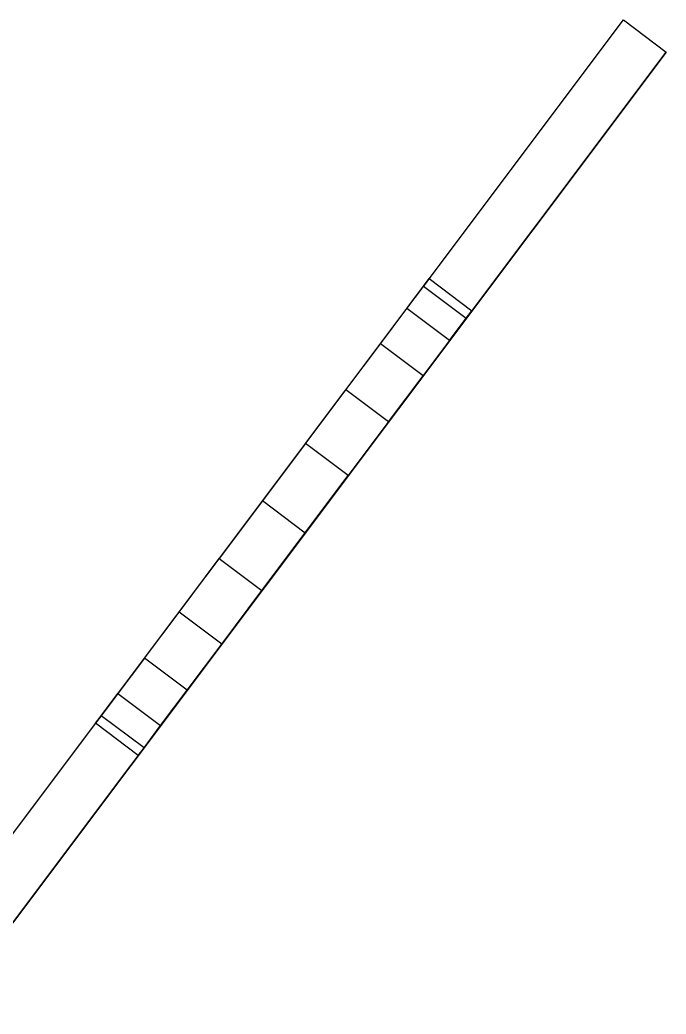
# Model space of a CAD drawing. Header units: inches. Extents: x 0 to 54693, y 0 to 31146.
# Drawn here: x 14442.8 to 14563.8, y 15338.3 to 15524.3 of the extents above; entities that cross this region are included whole.
import ezdxf

# ---------------------------------------------------------------- set-up
doc = ezdxf.new("R2010")
doc.units = ezdxf.units.IN
doc.header["$MEASUREMENT"] = 0
doc.layers.add('Added', color=3, linetype='Continuous')

msp = doc.modelspace()

# ---------------------------------------------------------------- linework, layer by layer
at = {"layer": 'Added', "linetype": 'Continuous', "lineweight": -2, "ltscale": 0.18}
for p, q in [((14420.66, 15344.33), (14555.75, 15524.26)), ((14420.66, 15344.33), (14555.75, 15524.26)), ((14555.75, 15524.26), (14563.75, 15518.25)), ((14563.75, 15518.25), (14428.66, 15338.33)), ((14428.66, 15338.33), (14563.75, 15518.25)), ((14518.36, 15474.46), (14519.43, 15475.88)), ((14519.43, 15475.88), (14518.36, 15474.46)), ((14519.43, 15475.88), (14527.42, 15469.87)), ((14515.25, 15470.31), (14518.36, 15474.46)), ((14515.25, 15470.31), (14518.36, 15474.46)), ((14518.36, 15474.46), (14526.36, 15468.46)), ((14510.28, 15463.7), (14515.25, 15470.31)), ((14510.28, 15463.7), (14515.25, 15470.31)), ((14523.24, 15464.3), (14515.25, 15470.31)), ((14526.36, 15468.46), (14527.42, 15469.87)), ((14526.36, 15468.46), (14527.42, 15469.87)), ((14523.24, 15464.3), (14526.36, 15468.46)), ((14526.36, 15468.46), (14523.24, 15464.3)), ((14523.24, 15464.3), (14518.28, 15457.69)), ((14523.24, 15464.3), (14518.28, 15457.69)), ((14503.82, 15455.09), (14510.28, 15463.7)), ((14503.82, 15455.09), (14510.28, 15463.7)), ((14518.28, 15457.69), (14510.28, 15463.7)), ((14518.28, 15457.69), (14511.81, 15449.08)), ((14511.81, 15449.08), (14518.28, 15457.69)), ((14496.29, 15445.06), (14503.82, 15455.09)), ((14496.29, 15445.06), (14503.82, 15455.09)), ((14511.81, 15449.08), (14503.82, 15455.09)), ((14511.81, 15449.08), (14504.28, 15439.05)), ((14511.81, 15449.08), (14504.28, 15439.05)), ((14496.29, 15445.06), (14480.13, 15423.53)), ((14496.29, 15445.06), (14480.13, 15423.53)), ((14504.28, 15439.05), (14496.29, 15445.06)), ((14488.12, 15417.53), (14504.28, 15439.05)), ((14504.28, 15439.05), (14488.12, 15417.53)), ((14496.2, 15428.29), (14488.21, 15434.29)), ((14472.6, 15413.5), (14480.13, 15423.53)), ((14472.6, 15413.5), (14480.13, 15423.53)), ((14480.13, 15423.53), (14488.12, 15417.53)), ((14480.59, 15407.5), (14488.12, 15417.53)), ((14488.12, 15417.53), (14480.59, 15407.5)), ((14466.13, 15404.89), (14472.6, 15413.5)), ((14466.13, 15404.89), (14472.6, 15413.5)), ((14480.59, 15407.5), (14472.6, 15413.5)), ((14474.13, 15398.89), (14480.59, 15407.5)), ((14480.59, 15407.5), (14474.13, 15398.89)), ((14466.13, 15404.89), (14461.17, 15398.28)), ((14466.13, 15404.89), (14461.17, 15398.28)), ((14474.13, 15398.89), (14466.13, 15404.89)), ((14461.17, 15398.28), (14458.05, 15394.13)), ((14458.05, 15394.13), (14461.17, 15398.28)), ((14461.17, 15398.28), (14469.16, 15392.28)), ((14469.16, 15392.28), (14474.13, 15398.89)), ((14469.16, 15392.28), (14474.13, 15398.89)), ((14458.05, 15394.13), (14456.98, 15392.71)), ((14456.98, 15392.71), (14458.05, 15394.13)), ((14466.05, 15388.12), (14458.05, 15394.13)), ((14464.98, 15386.71), (14456.98, 15392.71)), ((14466.05, 15388.12), (14469.16, 15392.28)), ((14469.16, 15392.28), (14466.05, 15388.12)), ((14464.98, 15386.71), (14466.05, 15388.12)), ((14466.05, 15388.12), (14464.98, 15386.71))]:
    msp.add_line(p, q, dxfattribs=at)

doc.saveas('drawing.dxf')
